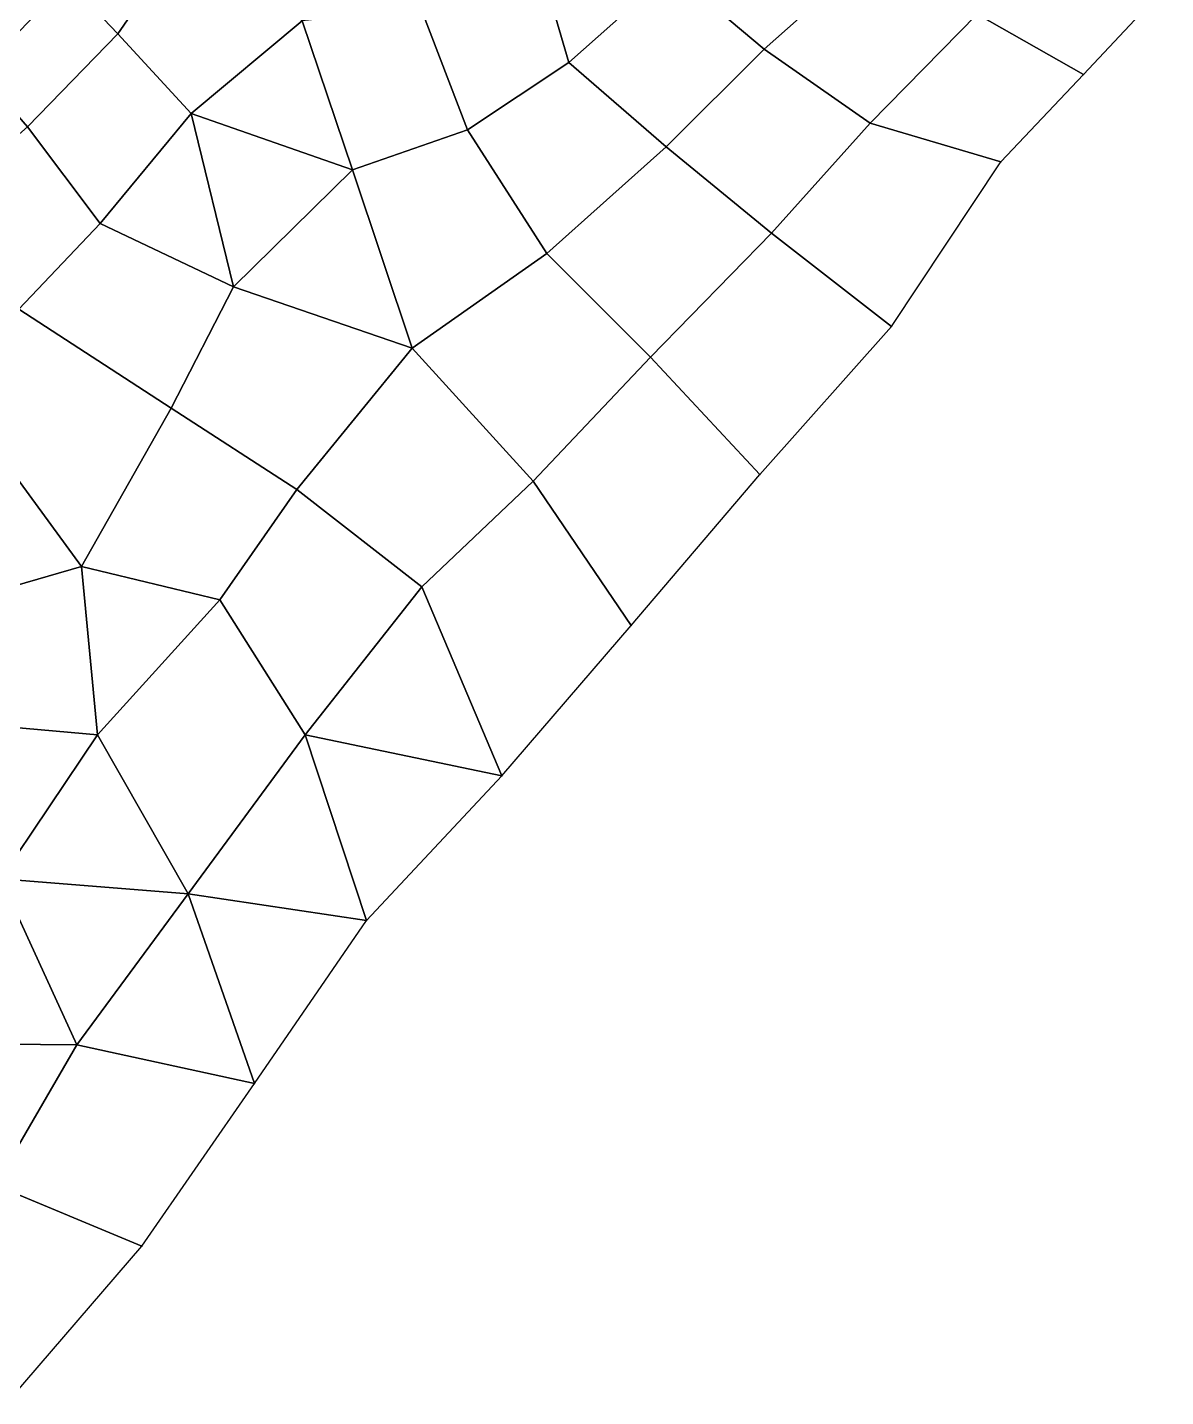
# Model space of a CAD drawing. Extents: x 391089 to 406232, y 6461839 to 6471033.
# Drawn here: x 402934.4 to 403077.9, y 6469466.9 to 6469639.5 of the extents above; entities that cross this region are included whole.
import ezdxf

# ---------------------------------------------------------------- set-up
doc = ezdxf.new("R2010")
doc.units = 0
for name, color, linetype in [('MESH_BOUND', 25, 'CONTINUOUS'), ('MESH_ELEMS', 18, 'CONTINUOUS'), ('MESH_NODES', 18, 'CONTINUOUS')]:
    doc.layers.add(name, color=color, linetype=linetype)

msp = doc.modelspace()

# ---------------------------------------------------------------- linework, layer by layer
at = {"layer": 'MESH_BOUND', "color": 25}
for points in [[(403067.491, 6469633.6, 2.358), (403077.858, 6469644.63, 2.543)], [(403057.1, 6469622.6, 2.183), (403067.491, 6469633.6, 2.358)], [(403043.294, 6469601.83, 2.328), (403057.1, 6469622.6, 2.183)], [(403026.694, 6469583.15, 2.838), (403043.294, 6469601.83, 2.328)], [(403010.466, 6469564.14, 3.66), (403026.694, 6469583.15, 2.838)], [(402994.199, 6469545.18, 3.361), (403010.466, 6469564.14, 3.66)], [(402977.126, 6469526.93, 2.532), (402994.199, 6469545.18, 3.361)], [(402963.007, 6469506.38, 2.367), (402977.126, 6469526.93, 2.532)], [(402948.782, 6469485.88, 2.135), (402963.007, 6469506.38, 2.367)], [(402932.506, 6469466.92, 1.793), (402948.782, 6469485.88, 2.135)]]:
    msp.add_polyline3d(points, dxfattribs=at)
at = {"layer": 'MESH_ELEMS', "color": 178}
for points in [[(402948.785, 6469658.42, -0.1), (402939.491, 6469645.37, -0.1), (402945.78, 6469638.71, 1.274), (402955.075, 6469652.22, 1.014)], [(403027.235, 6469636.81, 1.903), (403040.847, 6469648.88, 1.745), (403028.721, 6469657.97, 1.898), (403015.59, 6469646.64, 1.874)], [(403067.491, 6469633.6, 2.358), (403077.858, 6469644.63, 2.543), (403066.444, 6469653.39, 2.276), (403054.105, 6469641.19, 2.067)], [(402933.202, 6469652.03, -0.1), (402922.289, 6469640.86, -0.1), (402928.331, 6469633.93, -0.1), (402939.491, 6469645.37, -0.1)], [(402968.998, 6469640.36, 1.158), (402955.075, 6469652.22, 1.014), (402945.78, 6469638.71, 1.274), (402955, 6469628.68, 1.301)], [(403002.613, 6469635.11, 1.889), (402998.278, 6469650.07, 1.605), (402983.99, 6469641.94, 1.408), (402989.86, 6469626.6, 1.765)], [(403002.613, 6469635.11, 1.889), (403015.59, 6469646.64, 1.874), (402998.278, 6469650.07, 1.605), (403002.613, 6469635.11, 1.889)], [(403040.611, 6469627.47, 1.957), (403054.105, 6469641.19, 2.067), (403040.847, 6469648.88, 1.745), (403027.235, 6469636.81, 1.903)], [(403015.59, 6469646.64, 1.874), (403002.613, 6469635.11, 1.889), (403014.911, 6469624.49, 1.82), (403027.235, 6469636.81, 1.903)], [(402939.491, 6469645.37, -0.1), (402928.331, 6469633.93, -0.1), (402934.374, 6469627.01, 1.276), (402945.78, 6469638.71, 1.274)], [(402975.35, 6469621.56, 1.523), (402989.86, 6469626.6, 1.765), (402983.99, 6469641.94, 1.408), (402968.998, 6469640.36, 1.158)], [(402968.998, 6469640.36, 1.158), (402955, 6469628.68, 1.301), (402975.35, 6469621.56, 1.523), (402968.998, 6469640.36, 1.158)], [(403057.1, 6469622.6, 2.183), (403067.491, 6469633.6, 2.358), (403054.105, 6469641.19, 2.067), (403040.611, 6469627.47, 1.957)], [(402934.374, 6469627.01, 1.276), (402943.549, 6469614.83, 1.321), (402955, 6469628.68, 1.301), (402945.78, 6469638.71, 1.274)], [(403028.179, 6469613.61, 2.078), (403040.611, 6469627.47, 1.957), (403027.235, 6469636.81, 1.903), (403014.911, 6469624.49, 1.82)], [(402989.86, 6469626.6, 1.765), (402999.84, 6469611.03, 1.981), (403014.911, 6469624.49, 1.82), (403002.613, 6469635.11, 1.889)], [(402928.331, 6469633.93, -0.1), (402916.344, 6469623.3, -0.1), (402922.09, 6469616.16, 1.186), (402934.374, 6469627.01, 1.276)], [(402955, 6469628.68, 1.301), (402943.549, 6469614.83, 1.321), (402960.368, 6469606.81, 1.258), (402955, 6469628.68, 1.301)], [(402960.368, 6469606.81, 1.258), (402975.35, 6469621.56, 1.523), (402955, 6469628.68, 1.301), (402960.368, 6469606.81, 1.258)], [(403043.294, 6469601.83, 2.328), (403057.1, 6469622.6, 2.183), (403040.611, 6469627.47, 1.957), (403028.179, 6469613.61, 2.078)], [(402922.09, 6469616.16, 1.186), (402933.303, 6469604.03, 1.382), (402943.549, 6469614.83, 1.321), (402934.374, 6469627.01, 1.276)], [(402999.84, 6469611.03, 1.981), (402989.86, 6469626.6, 1.765), (402975.35, 6469621.56, 1.523), (402982.869, 6469599.09, 1.821)], [(403012.942, 6469597.94, 2.241), (403028.179, 6469613.61, 2.078), (403014.911, 6469624.49, 1.82), (402999.84, 6469611.03, 1.981)], [(402982.869, 6469599.09, 1.821), (402975.35, 6469621.56, 1.523), (402960.368, 6469606.81, 1.258), (402982.869, 6469599.09, 1.821)], [(402943.549, 6469614.83, 1.321), (402933.303, 6469604.03, 1.382), (402952.479, 6469591.55, 1.278), (402960.368, 6469606.81, 1.258)], [(403043.294, 6469601.83, 2.328), (403028.179, 6469613.61, 2.078), (403012.942, 6469597.94, 2.241), (403026.694, 6469583.15, 2.838)], [(402998.117, 6469582.34, 2.234), (403012.942, 6469597.94, 2.241), (402999.84, 6469611.03, 1.981), (402982.869, 6469599.09, 1.821)], [(402968.322, 6469581.29, 1.821), (402982.869, 6469599.09, 1.821), (402960.368, 6469606.81, 1.258), (402952.479, 6469591.55, 1.278)], [(402952.479, 6469591.55, 1.278), (402933.303, 6469604.03, 1.382), (402930.705, 6469585.92, 1.376), (402941.211, 6469571.59, 1.321)], [(402968.322, 6469581.29, 1.821), (402984.112, 6469569.01, 2.208), (402998.117, 6469582.34, 2.234), (402982.869, 6469599.09, 1.821)], [(402998.117, 6469582.34, 2.234), (403010.466, 6469564.14, 3.66), (403026.694, 6469583.15, 2.838), (403012.942, 6469597.94, 2.241)], [(402958.63, 6469567.37, 2.057), (402968.322, 6469581.29, 1.821), (402952.479, 6469591.55, 1.278), (402941.211, 6469571.59, 1.321)], [(402918.659, 6469577.51, 1.259), (402921.426, 6469565.85, 1.171), (402941.211, 6469571.59, 1.321), (402930.705, 6469585.92, 1.376)], [(402984.112, 6469569.01, 2.208), (402968.322, 6469581.29, 1.821), (402958.63, 6469567.37, 2.057), (402969.389, 6469550.35, 2.169)], [(402984.112, 6469569.01, 2.208), (402994.199, 6469545.18, 3.361), (403010.466, 6469564.14, 3.66), (402998.117, 6469582.34, 2.234)], [(402923.28, 6469552.11, 1.285), (402943.201, 6469550.33, 2.005), (402941.211, 6469571.59, 1.321), (402921.426, 6469565.85, 1.171)], [(402943.201, 6469550.33, 2.005), (402958.63, 6469567.37, 2.057), (402941.211, 6469571.59, 1.321), (402943.201, 6469550.33, 2.005)], [(402969.389, 6469550.35, 2.169), (402994.199, 6469545.18, 3.361), (402984.112, 6469569.01, 2.208), (402969.389, 6469550.35, 2.169)], [(402943.201, 6469550.33, 2.005), (402954.647, 6469530.29, 2.299), (402969.389, 6469550.35, 2.169), (402958.63, 6469567.37, 2.057)], [(402931.018, 6469532.2, 1.933), (402943.201, 6469550.33, 2.005), (402923.28, 6469552.11, 1.285), (402931.018, 6469532.2, 1.933)], [(402943.201, 6469550.33, 2.005), (402931.018, 6469532.2, 1.933), (402954.647, 6469530.29, 2.299), (402943.201, 6469550.33, 2.005)], [(402977.126, 6469526.93, 2.532), (402969.389, 6469550.35, 2.169), (402954.647, 6469530.29, 2.299), (402977.126, 6469526.93, 2.532)], [(402994.199, 6469545.18, 3.361), (402969.389, 6469550.35, 2.169), (402977.126, 6469526.93, 2.532), (402994.199, 6469545.18, 3.361)], [(402940.621, 6469511.27, 2.239), (402931.018, 6469532.2, 1.933), (402917.654, 6469511.46, 1.781), (402940.621, 6469511.27, 2.239)], [(402954.647, 6469530.29, 2.299), (402931.018, 6469532.2, 1.933), (402940.621, 6469511.27, 2.239), (402954.647, 6469530.29, 2.299)], [(402963.007, 6469506.38, 2.367), (402954.647, 6469530.29, 2.299), (402940.621, 6469511.27, 2.239), (402963.007, 6469506.38, 2.367)], [(402954.647, 6469530.29, 2.299), (402963.007, 6469506.38, 2.367), (402977.126, 6469526.93, 2.532), (402954.647, 6469530.29, 2.299)], [(402930.329, 6469493.56, 1.876), (402940.621, 6469511.27, 2.239), (402917.654, 6469511.46, 1.781), (402930.329, 6469493.56, 1.876)], [(402948.782, 6469485.88, 2.135), (402963.007, 6469506.38, 2.367), (402940.621, 6469511.27, 2.239), (402930.329, 6469493.56, 1.876)], [(402932.506, 6469466.92, 1.793), (402948.782, 6469485.88, 2.135), (402930.329, 6469493.56, 1.876), (402914.496, 6469480.17, 1.382)]]:
    msp.add_3dface(points, dxfattribs=at)
at = {"layer": 'MESH_NODES', "color": 18}
for p in [(402945.78, 6469638.71, 1.274), (403027.235, 6469636.81, 1.903), (403002.613, 6469635.11, 1.889), (403067.491, 6469633.6, 2.358), (402955, 6469628.68, 1.301), (403040.611, 6469627.47, 1.957), (402934.374, 6469627.01, 1.276), (402989.86, 6469626.6, 1.765), (403014.911, 6469624.49, 1.82), (403057.1, 6469622.6, 2.183), (402975.35, 6469621.56, 1.523), (402943.549, 6469614.83, 1.321), (403028.179, 6469613.61, 2.078), (402999.84, 6469611.03, 1.981), (402960.368, 6469606.81, 1.258), (403043.294, 6469601.83, 2.328), (402982.869, 6469599.09, 1.821), (403012.942, 6469597.94, 2.241), (402952.479, 6469591.55, 1.278), (403026.694, 6469583.15, 2.838), (402968.322, 6469581.29, 1.821), (402998.117, 6469582.34, 2.234), (402941.211, 6469571.59, 1.321), (402984.112, 6469569.01, 2.208), (402958.63, 6469567.37, 2.057), (403010.466, 6469564.14, 3.66), (402943.201, 6469550.33, 2.005), (402969.389, 6469550.35, 2.169), (402994.199, 6469545.18, 3.361), (402954.647, 6469530.29, 2.299), (402977.126, 6469526.93, 2.532), (402940.621, 6469511.27, 2.239), (402963.007, 6469506.38, 2.367), (402948.782, 6469485.88, 2.135)]:
    msp.add_point(p, dxfattribs=at)

doc.saveas('drawing.dxf')
